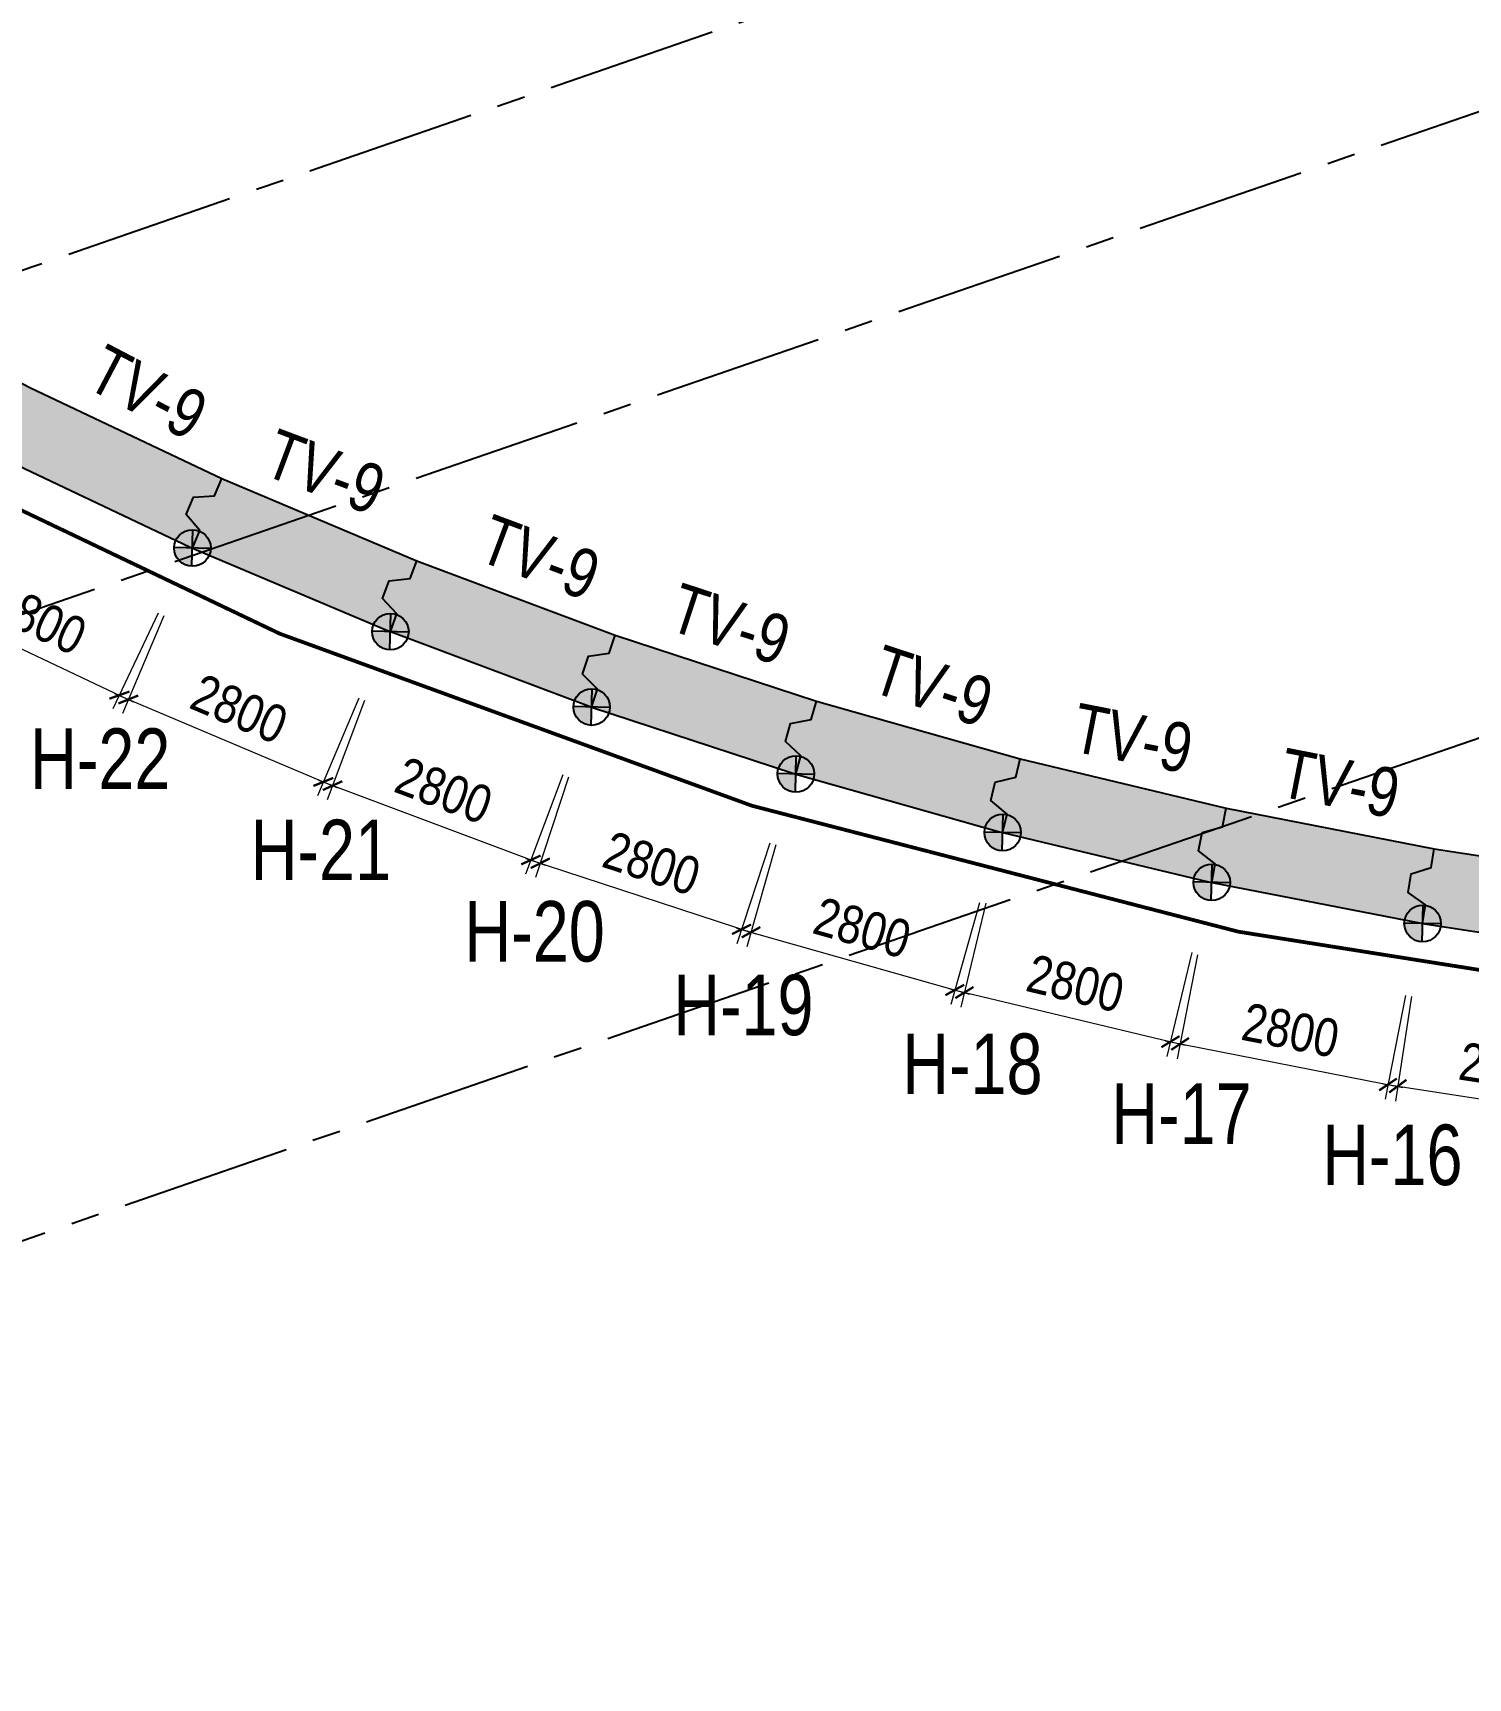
# Model space of a CAD drawing. Header units: millimetres. Extents: x 489377 to 1074388, y -818569 to -310551.
# Drawn here: x 781859 to 800833, y -814717 to -792963 of the extents above; entities that cross this region are included whole.
import ezdxf
from ezdxf.enums import TextEntityAlignment as Align

# ---------------------------------------------------------------- set-up
doc = ezdxf.new("R2010")
doc.units = ezdxf.units.MM
doc.header["$LTSCALE"] = 100
doc.header["$PDMODE"] = 32
doc.header["$PDSIZE"] = 2.5
for name, pattern in [('CENTER2', [1.125, 0.75, -0.125, 0.125, -0.125]), ('DASHDOT', [1, 0.5, -0.25, 0, -0.25]), ('DASHED', [4.5, 3, -1.5])]:
    doc.linetypes.add(name, pattern=pattern)
for name, color, linetype in [('ccu11-Dim', 8, 'Continuous'), ('ccu11-Khuat', 9, 'DASHED'), ('ccu11-Text', 31, 'Continuous'), ('ccu12-Hatch', 250, 'Continuous'), ('ccu12-Truc', 13, 'CENTER2'), ('K2', 2, 'Continuous'), ('KC-Text', 31, 'Continuous'), ('Xref_ST_MBDV Cot vach 30.7.2022$0$Xref_ST_MBDV Cot vach 30.7.2022|Xref_ST_MBDV Cot vach 30.7.2022|Xref_ST_MBDV Cot vach 30.7.2022|Xref_ST_MBDV Cot vach 30.7.2022|A-CORE-OTLN', 2, 'Continuous'), ('Xref_ST_MBDV Cot vach 30.7.2022$0$Xref_ST_MBDV Cot vach 30.7.2022|Xref_ST_MBDV Cot vach 30.7.2022|Xref_ST_MBDV Cot vach 30.7.2022|Xref_ST_MBDV Cot vach 30.7.2022|ccu12-Thay', 7, 'Continuous')]:
    doc.layers.add(name, color=color, linetype=linetype)
doc.layers.add('ccu12-Tencaukien', color=9, linetype='Continuous', lineweight=15)
doc.styles.add('Arial', font='arial_0.ttf', dxfattribs={"width": 0.7})
doc.styles.add('Arial Narrow', font='ARIALN.TTF')
doc.styles.add('ccu11-VnAvantH', font='VHAVAN.TTF')
doc.styles.add('VnHelvetlnsH', font='VHHELS.TTF')
doc.dimstyles.new('ccu12-200', dxfattribs={"dimscale": 200, "dimtxt": 2.5, "dimasz": 1, "dimexe": 1, "dimexo": 2, "dimgap": 1, "dimtad": 1, "dimdec": 0, "dimdsep": 46, "dimtxsty": 'Arial Narrow', "dimblk": 'ARCHTICK', "dimcen": -1, "dimdle": 1, "dimclrd": 256, "dimclre": 256, "dimclrt": 3, "dimadec": 0, "dimazin": 2, "dimtfac": 0.1, "dimtdec": 0, "dimtmove": 0, "dimatfit": 1, "dimldrblk": 'ARCHTICK', "dimfxl": 0, "dimtvp": 0.833333, "dimtolj": 1, "dimtzin": 12, "dimarcsym": 0})

# ---------------------------------------------------------------- blocks, each defined once
blk = doc.blocks.new('_ARCHTICK')
at = {"color": 0, "linetype": 'ByBlock', "const_width": 0.15}
blk.add_lwpolyline([(-0.5, -0.5), (0.5, 0.5)], dxfattribs=at)
blk = doc.blocks.new('*D207')
at = {"layer": 'ccu11-Dim', "lineweight": -2, "ltscale": 0.5, "transparency": 16777216}
for p, q in [((-85688, 6813), (-86286, 5548)), ((-86382, 5815), (-83488, 4447)), ((-83157, 5617), (-83755, 4352))]:
    blk.add_line(p, q, dxfattribs=at)
at = {"layer": 'Defpoints', "color": 0, "ltscale": 0.5, "transparency": 16777216}
for p in [(-85517, 7175), (-82986, 5978), (-83669, 4533)]:
    blk.add_point(p, dxfattribs=at)
at = {"layer": 'ccu11-Dim', "lineweight": -2, "ltscale": 0.5, "transparency": 16777216, "xscale": 200, "yscale": 200, "zscale": 200}
for p, rotation in [((-86201, 5729), 154.701610531679), ((-83669, 4533), 334.701610531679)]:
    blk.add_blockref('_ARCHTICK', p, dxfattribs=dict(at, rotation=rotation))
at = {"layer": 'ccu11-Dim', "color": 3, "ltscale": 0.5, "transparency": 16777216, "insert": (-84740, 5542), "char_height": 500, "attachment_point": 5, "rotation": 334.7016, "style": 'Arial Narrow', "bg_fill": 3, "box_fill_scale": 1.1, "bg_fill_color": 256, "bg_fill_true_color": 13158600, "bg_fill_transparency": 0}
blk.add_mtext('\\A1;2800', dxfattribs=at)
blk = doc.blocks.new('*D208')
at = {"layer": 'ccu11-Dim', "lineweight": -2, "ltscale": 0.5, "transparency": 16777216}
for p, q in [((-83083, 5582), (-83628, 4292)), ((-83735, 4554), (-80787, 3308)), ((-80504, 4492), (-81049, 3202))]:
    blk.add_line(p, q, dxfattribs=at)
at = {"layer": 'Defpoints', "color": 0, "ltscale": 0.5, "transparency": 16777216}
for p in [(-82927, 5951), (-80348, 4860), (-80972, 3386)]:
    blk.add_point(p, dxfattribs=at)
at = {"layer": 'ccu11-Dim', "lineweight": -2, "ltscale": 0.5, "transparency": 16777216, "xscale": 200, "yscale": 200, "zscale": 200}
for p, rotation in [((-83550, 4476), 157.0741876584985), ((-80972, 3386), 337.0741876584984)]:
    blk.add_blockref('_ARCHTICK', p, dxfattribs=dict(at, rotation=rotation))
at = {"layer": 'ccu11-Dim', "color": 3, "ltscale": 0.5, "transparency": 16777216, "insert": (-82084, 4350), "char_height": 500, "attachment_point": 5, "rotation": 337.0742, "style": 'Arial Narrow', "bg_fill": 3, "box_fill_scale": 1.1, "bg_fill_color": 256, "bg_fill_true_color": 13158600, "bg_fill_transparency": 0}
blk.add_mtext('\\A1;2800', dxfattribs=at)
blk = doc.blocks.new('*D209')
at = {"layer": 'ccu11-Dim', "lineweight": -2, "ltscale": 0.5, "transparency": 16777216}
for p, q in [((-80428, 4461), (-80920, 3149)), ((-81037, 3407), (-78041, 2283)), ((-77807, 3478), (-78298, 2166))]:
    blk.add_line(p, q, dxfattribs=at)
at = {"layer": 'Defpoints', "color": 0, "ltscale": 0.5, "transparency": 16777216}
for p in [(-80288, 4835), (-77666, 3852), (-78228, 2354)]:
    blk.add_point(p, dxfattribs=at)
at = {"layer": 'ccu11-Dim', "lineweight": -2, "ltscale": 0.5, "transparency": 16777216, "xscale": 200, "yscale": 200, "zscale": 200}
for p, rotation in [((-80850, 3337), 159.4467806318305), ((-78228, 2354), 339.4467806318305)]:
    blk.add_blockref('_ARCHTICK', p, dxfattribs=dict(at, rotation=rotation))
at = {"layer": 'ccu11-Dim', "color": 3, "ltscale": 0.5, "transparency": 16777216, "insert": (-79379, 3271), "char_height": 500, "attachment_point": 5, "rotation": 339.4468, "style": 'Arial Narrow', "bg_fill": 3, "box_fill_scale": 1.1, "bg_fill_color": 256, "bg_fill_true_color": 13158600, "bg_fill_transparency": 0}
blk.add_mtext('\\A1;2800', dxfattribs=at)
blk = doc.blocks.new('*D210')
at = {"layer": 'ccu11-Dim', "lineweight": -2, "ltscale": 0.5, "transparency": 16777216}
for p, q in [((-77730, 3450), (-78166, 2121)), ((-75069, 2576), (-75506, 1247)), ((-78294, 2373), (-75253, 1375))]:
    blk.add_line(p, q, dxfattribs=at)
at = {"layer": 'Defpoints', "color": 0, "ltscale": 0.5, "transparency": 16777216}
for p in [(-77605, 3830), (-74945, 2956), (-75443, 1437)]:
    blk.add_point(p, dxfattribs=at)
at = {"layer": 'ccu11-Dim', "lineweight": -2, "ltscale": 0.5, "transparency": 16777216, "xscale": 200, "yscale": 200, "zscale": 200}
for p, rotation in [((-78104, 2311), 161.8193886126714), ((-75443, 1437), 341.8193886126713)]:
    blk.add_blockref('_ARCHTICK', p, dxfattribs=dict(at, rotation=rotation))
at = {"layer": 'ccu11-Dim', "color": 3, "ltscale": 0.5, "transparency": 16777216, "insert": (-76631, 2307), "char_height": 500, "attachment_point": 5, "rotation": 341.8194, "style": 'Arial Narrow', "bg_fill": 3, "box_fill_scale": 1.1, "bg_fill_color": 256, "bg_fill_true_color": 13158600, "bg_fill_transparency": 0}
blk.add_mtext('\\A1;2800', dxfattribs=at)
blk = doc.blocks.new('*D211')
at = {"layer": 'ccu11-Dim', "lineweight": -2, "ltscale": 0.5, "transparency": 16777216}
for p, q in [((-74991, 2552), (-75372, 1206)), ((-72297, 1789), (-72678, 443)), ((-75510, 1453), (-72431, 581))]:
    blk.add_line(p, q, dxfattribs=at)
at = {"layer": 'Defpoints', "color": 0, "ltscale": 0.5, "transparency": 16777216}
for p in [(-74882, 2937), (-72188, 2174), (-72624, 635)]:
    blk.add_point(p, dxfattribs=at)
at = {"layer": 'ccu11-Dim', "lineweight": -2, "ltscale": 0.5, "transparency": 16777216, "xscale": 200, "yscale": 200, "zscale": 200}
for p, rotation in [((-75318, 1398), 164.1920106206469), ((-72624, 635), 344.1920106206469)]:
    blk.add_blockref('_ARCHTICK', p, dxfattribs=dict(at, rotation=rotation))
at = {"layer": 'ccu11-Dim', "color": 3, "ltscale": 0.5, "transparency": 16777216, "insert": (-73847, 1455), "char_height": 500, "attachment_point": 5, "rotation": 344.192, "style": 'Arial Narrow', "bg_fill": 3, "box_fill_scale": 1.1, "bg_fill_color": 256, "bg_fill_true_color": 13158600, "bg_fill_transparency": 0}
blk.add_mtext('\\A1;2800', dxfattribs=at)
blk = doc.blocks.new('*D212')
at = {"layer": 'ccu11-Dim', "lineweight": -2, "ltscale": 0.5, "transparency": 16777216}
for p, q in [((-72215, 1781), (-72543, 407)), ((-69492, 1130), (-69820, -244)), ((-72691, 648), (-69579, -96))]:
    blk.add_line(p, q, dxfattribs=at)
at = {"layer": 'Defpoints', "color": 0, "ltscale": 0.5, "transparency": 16777216}
for p in [(-72122, 2170), (-69399, 1519), (-69773, -49)]:
    blk.add_point(p, dxfattribs=at)
at = {"layer": 'ccu11-Dim', "lineweight": -2, "ltscale": 0.5, "transparency": 16777216, "xscale": 200, "yscale": 200, "zscale": 200}
for p, rotation in [((-72497, 601), 166.5646453204188), ((-69773, -49), 346.5646453204188)]:
    blk.add_blockref('_ARCHTICK', p, dxfattribs=dict(at, rotation=rotation))
at = {"layer": 'ccu11-Dim', "color": 3, "ltscale": 0.5, "transparency": 16777216, "insert": (-71029, 719), "char_height": 500, "attachment_point": 5, "rotation": 346.5646, "style": 'Arial Narrow', "bg_fill": 3, "box_fill_scale": 1.1, "bg_fill_color": 256, "bg_fill_true_color": 13158600, "bg_fill_transparency": 0}
blk.add_mtext('\\A1;2800', dxfattribs=at)
blk = doc.blocks.new('*D213')
at = {"layer": 'ccu11-Dim', "lineweight": -2, "ltscale": 0.5, "transparency": 16777216}
for p, q in [((-69415, 1100), (-69683, -274)), ((-66667, 563), (-66935, -811)), ((-69841, -39), (-66701, -653))]:
    blk.add_line(p, q, dxfattribs=at)
at = {"layer": 'Defpoints', "color": 0, "ltscale": 0.5, "transparency": 16777216}
for p in [(-69338, 1492), (-66590, 955), (-66897, -615)]:
    blk.add_point(p, dxfattribs=at)
at = {"layer": 'ccu11-Dim', "lineweight": -2, "ltscale": 0.5, "transparency": 16777216, "xscale": 200, "yscale": 200, "zscale": 200}
for p, rotation in [((-69645, -78), 168.9375603971923), ((-66897, -615), 348.9375603971923)]:
    blk.add_blockref('_ARCHTICK', p, dxfattribs=dict(at, rotation=rotation))
at = {"layer": 'ccu11-Dim', "color": 3, "ltscale": 0.5, "transparency": 16777216, "insert": (-68184, 100), "char_height": 500, "attachment_point": 5, "rotation": 348.9376, "style": 'Arial Narrow', "bg_fill": 3, "box_fill_scale": 1.1, "bg_fill_color": 256, "bg_fill_true_color": 13158600, "bg_fill_transparency": 0}
blk.add_mtext('\\A1;2800', dxfattribs=at)
blk = doc.blocks.new('*D214')
at = {"layer": 'ccu11-Dim', "lineweight": -2, "ltscale": 0.5, "transparency": 16777216}
for p, q in [((-66586, 548), (-66798, -835)), ((-63818, 125), (-64030, -1258)), ((-66965, -607), (-63802, -1090))]:
    blk.add_line(p, q, dxfattribs=at)
at = {"layer": 'Defpoints', "color": 0, "ltscale": 0.5, "transparency": 16777216}
for p in [(-66526, 944), (-63758, 521), (-64000, -1060)]:
    blk.add_point(p, dxfattribs=at)
at = {"layer": 'ccu11-Dim', "lineweight": -2, "ltscale": 0.5, "transparency": 16777216, "xscale": 200, "yscale": 200, "zscale": 200}
for p, rotation in [((-66767, -637), 171.3112400278011), ((-64000, -1060), 351.3112400278011)]:
    blk.add_blockref('_ARCHTICK', p, dxfattribs=dict(at, rotation=rotation))
at = {"layer": 'ccu11-Dim', "color": 3, "ltscale": 0.5, "transparency": 16777216, "insert": (-65315, -398), "char_height": 500, "attachment_point": 5, "rotation": 351.3112, "style": 'Arial Narrow', "bg_fill": 3, "box_fill_scale": 1.1, "bg_fill_color": 256, "bg_fill_true_color": 13158600, "bg_fill_transparency": 0}
blk.add_mtext('\\A1;2800', dxfattribs=at)
blk = doc.blocks.new('Grid-ST-flat-3')
at = {"layer": 'ccu12-Truc', "ltscale": 30}
for p, q in [((368131.1, -76017.5, 0.1), (309596.5, -96226.5, 0.1)), ((369534.4, -80082.1, 0.1), (310999.8, -100291.1, 0.1)), ((362499.4, -90794.4, 0.1), (313555, -107692.4, 0.1))]:
    blk.add_line(p, q, dxfattribs=at)
blk = doc.blocks.new('ccu11-Toa do tuong vay')
h = blk.add_hatch(color=2)
h.dxf.hatch_style = 1
h.paths.add_polyline_path([(6, 242), (0, 0), (242, -6, 0.006031), (242, 0, 0.407166)])
h.paths.add_polyline_path([(0, 0), (-242, 6, 0.006031), (-242, 0, 0.407166), (-6, -242)])
at = {"color": 2}
blk.add_circle((0, 0), 242, dxfattribs=at)
at = {"layer": 'K2'}
for p, q in [((-6, -242), (6, 242)), ((242, -6), (-242, 6))]:
    blk.add_line(p, q, dxfattribs=at)
blk = doc.blocks.new('att_ten coc')
at = {"layer": 'KC-Text', "color": 1, "style": 'VnHelvetlnsH'}
blk.add_attdef('SOHIEUCOC', text='', height=300, dxfattribs=at).set_placement((1238, 307), align=Align.CENTER)
blk = doc.blocks.new('220908_DWall Plan')
at = {"layer": 'Xref_ST_MBDV Cot vach 30.7.2022$0$Xref_ST_MBDV Cot vach 30.7.2022|Xref_ST_MBDV Cot vach 30.7.2022|Xref_ST_MBDV Cot vach 30.7.2022|Xref_ST_MBDV Cot vach 30.7.2022|ccu12-Thay', "ltscale": 10}
for points in [[(-82703.5, 6478.9), (-82606.2, 6709), (-82787.9, 6921.6), (-82690.4, 7152), (-82411.3, 7169.8), (-82314, 7399.9)], [(-80086.2, 5372.8), (-79998.5, 5606.8), (-80188.8, 5811.7), (-80101, 6045.9), (-79822.9, 6075.2), (-79735.1, 6309.2)], [(-77425.4, 4376.1), (-77347.4, 4613.4), (-77546.1, 4810.3), (-77468, 5048), (-77191.3, 5088.8), (-77113.4, 5326.2)]]:
    blk.add_lwpolyline(points, dxfattribs=at)
at = {"layer": 'ccu12-Tencaukien', "color": 2, "style": 'Arial', "width": 0.8}
for rotation, p in [(332.32905, (-83443.6, 8250.5)), (339.44678, (-81062.1, 7182.2)), (339.44678, (-78224.1, 6051)), (341.81939, (-75693.3, 5163.7)), (341.81939, (-73016.1, 4345.5)), (348.93756, (-70332.8, 3645.4)), (348.93756, (-67597.1, 3051.4))]:
    blk.add_text('TV-9', height=650, rotation=rotation, dxfattribs=at).set_placement(p, align=Align.CENTER)
at = {"layer": 'ccu11-Dim', "ltscale": 0.5}
dim = blk.add_linear_dim(base=(-83669.2, 4532.6), p1=(-85517.4, 7174.8), p2=(-82985.9, 5978.3), angle=334.70161, dimstyle='ccu12-200', override={"dimzin": 0, "dimfxl": 150, "dimtfill": 1}, dxfattribs=at)
dim.commit()
dim.dimension.update_dxf_attribs({"geometry": '*D207', "text_midpoint": (-84740.4, 5542.5)})
dim = blk.add_linear_dim(base=(-80971.6, 3385.8), p1=(-82926.9, 5950.6), p2=(-80348.1, 4859.9), angle=337.07419, dimstyle='ccu12-200', override={"dimzin": 0, "dimfxl": 150, "dimtfill": 1}, dxfattribs=at)
dim.commit()
dim.dimension.update_dxf_attribs({"geometry": '*D208', "text_midpoint": (-82083.6, 4350.5)})
dim = blk.add_linear_dim(base=(-78227.9, 2353.6), p1=(-80287.8, 4835.1), p2=(-77666.1, 3852.1), angle=339.44678, dimstyle='ccu12-200', override={"dimzin": 0, "dimfxl": 150, "dimtfill": 1}, dxfattribs=at)
dim.commit()
dim.dimension.update_dxf_attribs({"geometry": '*D209', "text_midpoint": (-79378.9, 3271.5)})
dim = blk.add_linear_dim(base=(-75443.3, 1437.4), p1=(-77604.8, 3829.8), p2=(-74944.6, 2956.2), angle=341.81939, dimstyle='ccu12-200', override={"dimzin": 0, "dimfxl": 150, "dimtfill": 1}, dxfattribs=at)
dim.commit()
dim.dimension.update_dxf_attribs({"geometry": '*D210', "text_midpoint": (-76631.4, 2306.8)})
at = {"layer": 'Xref_ST_MBDV Cot vach 30.7.2022$0$Xref_ST_MBDV Cot vach 30.7.2022|Xref_ST_MBDV Cot vach 30.7.2022|Xref_ST_MBDV Cot vach 30.7.2022|Xref_ST_MBDV Cot vach 30.7.2022|ccu12-Thay', "ltscale": 10}
blk.add_lwpolyline([(-74725.6, 3490.3), (-74657.5, 3730.7), (-74864.1, 3919.2), (-74796, 4159.9), (-74521.2, 4212.1), (-74453.2, 4452.5)], dxfattribs=at)
at = {"layer": 'ccu11-Dim', "ltscale": 0.5}
dim = blk.add_linear_dim(base=(-72623.8, 635.4), p1=(-74882.3, 2936.8), p2=(-72188.2, 2174), angle=344.19201, dimstyle='ccu12-200', override={"dimzin": 0, "dimfxl": 150, "dimtfill": 1}, dxfattribs=at)
dim.commit()
dim.dimension.update_dxf_attribs({"geometry": '*D211', "text_midpoint": (-73846.8, 1454.9)})
at = {"layer": 'Xref_ST_MBDV Cot vach 30.7.2022$0$Xref_ST_MBDV Cot vach 30.7.2022|Xref_ST_MBDV Cot vach 30.7.2022|Xref_ST_MBDV Cot vach 30.7.2022|Xref_ST_MBDV Cot vach 30.7.2022|ccu12-Thay', "ltscale": 10}
blk.add_lwpolyline([(-71991.4, 2717.1), (-71933.4, 2960.1), (-72147.6, 3139.9), (-72089.5, 3383.2), (-71817.1, 3446.8), (-71759.1, 3689.8)], dxfattribs=at)
at = {"layer": 'ccu11-Dim', "ltscale": 0.5}
dim = blk.add_linear_dim(base=(-69773.5, -49.3), p1=(-72122.2, 2169.7), p2=(-69398.8, 1519.2), angle=346.56465, dimstyle='ccu12-200', override={"dimzin": 0, "dimfxl": 150, "dimtfill": 1}, dxfattribs=at)
dim.commit()
dim.dimension.update_dxf_attribs({"geometry": '*D212', "text_midpoint": (-71029.4, 718.8)})
at = {"layer": 'Xref_ST_MBDV Cot vach 30.7.2022$0$Xref_ST_MBDV Cot vach 30.7.2022|Xref_ST_MBDV Cot vach 30.7.2022|Xref_ST_MBDV Cot vach 30.7.2022|Xref_ST_MBDV Cot vach 30.7.2022|ccu12-Thay', "ltscale": 10}
blk.add_lwpolyline([(-69227.6, 2057.8), (-69179.6, 2302.9), (-69401.1, 2473.7), (-69353.1, 2719.2), (-69083.6, 2794), (-69035.7, 3039.2)], dxfattribs=at)
at = {"layer": 'ccu11-Dim', "ltscale": 0.5}
dim = blk.add_linear_dim(base=(-66897.1, -615.1), p1=(-69338.1, 1492.4), p2=(-66590.1, 955.1), angle=348.93756, dimstyle='ccu12-200', override={"dimzin": 0, "dimfxl": 150, "dimtfill": 1}, dxfattribs=at)
dim.commit()
dim.dimension.update_dxf_attribs({"geometry": '*D213', "text_midpoint": (-68183.7, 100.4)})
at = {"layer": 'Xref_ST_MBDV Cot vach 30.7.2022$0$Xref_ST_MBDV Cot vach 30.7.2022|Xref_ST_MBDV Cot vach 30.7.2022|Xref_ST_MBDV Cot vach 30.7.2022|Xref_ST_MBDV Cot vach 30.7.2022|ccu12-Thay', "ltscale": 10}
blk.add_lwpolyline([(-66438.8, 1513.4), (-66401, 1760.4), (-66629.4, 1921.8), (-66591.6, 2169.1), (-66325.5, 2255), (-66287.7, 2501.9)], dxfattribs=at)
at = {"layer": 'ccu11-Dim', "ltscale": 0.5}
dim = blk.add_linear_dim(base=(-63999.5, -1060), p1=(-66525.9, 943.5), p2=(-63758, 520.5), angle=351.31124, dimstyle='ccu12-200', override={"dimzin": 0, "dimfxl": 150, "dimtfill": 1}, dxfattribs=at)
dim.commit()
dim.dimension.update_dxf_attribs({"geometry": '*D214', "text_midpoint": (-65314.7, -398.5)})
at = {"layer": 'ccu12-Hatch', "ltscale": 0.5}
h = blk.add_hatch(dxfattribs=at)
h.set_pattern_fill('VATLIEU04', color=256, scale=50, pattern_type=2)
h.set_pattern_definition([(50, (-626373.33, 223416.3), (358.63009, -31.37607), [37.5, -412.5]), (355, (-626373.33, 223416.3), (-69.37567, 376.09607), [30, -330]), (100.4514, (-626343.45, 223413.7), (289.25469, 344.71977), [31.8701, -350.57106]), (46.1842, (-626373.33, 223516.3), (533.62052, -82.7595), [56.25, -618.75]), (96.6356, (-626328.87, 223509.4), (467.33135, 487.05894), [47.80514, -525.8565]), (351.1842, (-626373.33, 223516.3), (467.33097, 487.0593), [45, -495]), (21, (-626323.33, 223491.3), (298.45353, -201.30945), [37.5, -412.5]), (326, (-626323.33, 223491.3), (121.65767, 362.57502), [30, -330]), (71.4514, (-626298.46, 223474.54), (420.11131, 161.26525), [31.8701, -350.57106]), (37.5, (-626373.33, 223416.31), (6.079928, 166.446927), [0, -326, 0, -335, 0, -331.25]), (7.5, (-626373.33, 223416.31), (131.53477, 197.205856), [0, -191, 0, -318.5, 0, -126.25]), (327.5, (-626484.83, 223416.31), (266.911218, -11.277436), [0, -125, 0, -390, 0, -517.5]), (317.5, (-626534.83, 223416.31), (291.593085, 50.05249), [0, -162.5, 0, -259, 0, -367.5]), (45, (-626373.33, 223416.31), (-150.26019, 150.26019), []), (45, (-626373.33, 223477.56), (-150.26019, 150.26019), [])])
h.paths.add_polyline_path([(-122510.4, 58795.4), (-122033.7, 56036.3), (-122025.8, 55995.6), (-121435.2, 53258.6), (-121425.6, 53218.3), (-120722.3, 50508.1), (-120711, 50468.2), (-119896.1, 47789.5), (-119883.2, 47750.1), (-118958, 45107.4), (-118943.5, 45068.6), (-117909.8, 42466.4), (-117893.7, 42428.3), (-116753.1, 39871.1), (-116735.4, 39833.7), (-115489.9, 37325.9), (-115470.4, 37288.7), (-113949.2, 34524), (-113926.1, 34484.2), (-112465, 32095.7), (-112442.4, 32060.3), (-110882.3, 29735.2), (-110858.5, 29701.3), (-109203.6, 27442.8), (-109178.4, 27409.9), (-107431.4, 25221.8), (-107404.9, 25189.9), (-105568.8, 23076), (-105541, 23045.3), (-103618.9, 21009.2), (-103589.9, 20979.7), (-101585.2, 19024.9), (-101555, 18996.6), (-99471.1, 17126.5), (-99439.7, 17099.4), (-97280.2, 15317.2), (-97247.7, 15291.5), (-95016.3, 13600.1), (-94982.8, 13575.8), (-92683.3, 11978.3), (-92648.8, 11955.3), (-90285.1, 10454.4), (-90249.7, 10432.9), (-87825.9, 9031.1), (-87789.6, 9011.1), (-85309.8, 7710.8), (-85272.8, 7692.3), (-82741.3, 6495.8), (-82703.5, 6478.9), (-80124.7, 5388.2), (-80086.2, 5372.8), (-77464.5, 4389.8), (-77425.4, 4376.1), (-74765.2, 3502.4), (-74725.6, 3490.3), (-72031.5, 2727.6), (-71991.4, 2717.1), (-69268, 2066.5), (-69227.6, 2057.8), (-66479.6, 1520.5), (-66438.8, 1513.4), (-63670.9, 1090.4), (-63637.2, 1085.8), (-60856.6, 757.2), (-60844.4, 755.8), (-41353.3, -1307), (0, 0), (5993.1, 7667.3), (-23501.3, 144497.8), (-27624.7, 160190.9), (-41845.5, 164209.2), (-48082.3, 159482.1), (-71537, 141587.6), (-77499.2, 137277.8), (-78971.4, 133992.6), (-83075.5, 131026), (-86656.7, 130658.3), (-88925.9, 129018), (-91195.2, 127377.7), (-93464.4, 125737.4), (-93470.8, 125732.8), (-95729.2, 124077.6), (-95757.8, 124056), (-97965.7, 122333.9), (-98004.3, 122302.4), (-100138.8, 120490.2), (-100176.1, 120457.1), (-102233.4, 118557.8), (-102269.3, 118523.2), (-104245.9, 116540.1), (-104280.4, 116504.1), (-106173, 114440.6), (-106205.9, 114403.1), (-108011.2, 112262.8), (-108042.5, 112224.1), (-109757.4, 110010.7), (-109787.1, 109970.7), (-111408.7, 107688), (-111436.7, 107646.8), (-112962, 105298.7), (-112988.3, 105256.4), (-114414.8, 102847), (-114439.3, 102803.6), (-115764.6, 100337.1), (-115787.3, 100292.7), (-117009, 97773.3), (-117029.8, 97728.1), (-118145.9, 95160.1), (-118164.8, 95114), (-119173.3, 92501.9), (-119190.2, 92455.1), (-120089.4, 89803.4), (-120104.4, 89755.9), (-120892.7, 87069.1), (-120905.8, 87021), (-121581.8, 84303.9), (-121592.9, 84255.3), (-122155.5, 81512.4), (-122164.5, 81463.4), (-122612.8, 78699.5), (-122619.8, 78650.1), (-122952.9, 75870), (-122957.9, 75820.4), (-123175.3, 73028.9), (-123178.2, 72978.7), (-123278.4, 70180.4), (-123279.1, 70131.9), (-123266, 67331.9), (-123264.7, 67281.1), (-123132.9, 64484.2), (-123130.1, 64443.1), (-122883.3, 61654), (-122878.8, 61612.8), (-122516.6, 58836.3)])
h.paths.add_polyline_path([(-24474.2, 144265.3), (-28446.7, 159384), (-41638.3, 163111.5), (-47477, 158686.1), (-70940.7, 140784.7), (-76696.2, 136624.4), (-78168.4, 133339.2), (-82706.9, 130058.6), (-86288, 129690.9), (-88340.1, 128207.6), (-88223, 128045.5), (-90492.2, 126405.2), (-92761.4, 124764.9), (-95019.8, 123109.7), (-97227.7, 121387.7), (-99362.1, 119575.4), (-101419.4, 117676.1), (-103396, 115692.9), (-105288.6, 113629.4), (-107093.9, 111489.1), (-108808.8, 109275.7), (-110430.4, 106993.1), (-111955.7, 104645), (-113382.2, 102235.7), (-114707.5, 99769.1), (-115929.2, 97249.7), (-117045.3, 94681.8), (-118053.8, 92069.7), (-118953, 89418), (-119741.3, 86731.3), (-120417.3, 84014.1), (-120980, 81271.2), (-121428.3, 78507.4), (-121761.5, 75727.3), (-121978.9, 72935.7), (-122079.1, 70137.5), (-122066, 67337.5), (-121934.3, 64540.6), (-122134, 64531.2), (-121887.2, 61742.1), (-121525, 58965.6), (-121048.3, 56206.5), (-120457.7, 53469.5), (-119754.3, 50759.3), (-118939.4, 48080.5), (-118014.2, 45437.8), (-116980.4, 42835.6), (-115839.8, 40278.5), (-114594.3, 37770.7), (-113073.1, 35006), (-111612, 32617.5), (-110051.9, 30292.4), (-108396.9, 28033.8), (-106649.9, 25845.7), (-104813.8, 23731.8), (-102891.7, 21695.7), (-100887.1, 19740.8), (-98803.2, 17870.7), (-96643.7, 16088.4), (-94412.2, 14397.1), (-92112.7, 12799.5), (-89749, 11298.5), (-87325.2, 9896.7), (-84845.4, 8596.4), (-82314, 7399.9), (-79735.1, 6309.2), (-77113.4, 5326.2), (-74453.2, 4452.5), (-71759.1, 3689.8), (-69035.7, 3039.2), (-66287.7, 2501.9), (-63519.8, 2078.9), (-60739.2, 1750.2), (-41316.3, -305.3), (-499.5, 984.7), (4916.9, 7914.3)], flags=16)
at = {"layer": 'ccu11-Khuat', "color": 1, "linetype": 'DASHDOT', "ltscale": 18, "const_width": 50}
blk.add_lwpolyline([(-22987.3, 144613.5), (-28513.5, 165720.5), (-36919.6, 168632.9), (-48422.9, 159930), (-71888.3, 142059.8), (-95520.4, 125009, 0.6850113), (-62310.1, 364.4), (-41523.2, -1853.9), (126.4, -574.1), (6443.7, 7493.4), (-22987.3, 144613.5)], format="xyb", close=True, dxfattribs=at)
at = {"layer": 'Xref_ST_MBDV Cot vach 30.7.2022$0$Xref_ST_MBDV Cot vach 30.7.2022|Xref_ST_MBDV Cot vach 30.7.2022|Xref_ST_MBDV Cot vach 30.7.2022|Xref_ST_MBDV Cot vach 30.7.2022|A-CORE-OTLN', "color": 6}
for points in [[(-94982.8, 13575.8), (-92683.3, 11978.3), (-92648.8, 11955.3), (-90285.1, 10454.4), (-90249.7, 10432.9), (-87825.9, 9031.1), (-87789.6, 9011.1), (-85309.8, 7710.8), (-85272.8, 7692.3), (-82741.3, 6495.8), (-82703.5, 6478.9), (-80124.7, 5388.2), (-80086.2, 5372.8), (-77464.5, 4389.8), (-77425.4, 4376.1), (-74765.2, 3502.4), (-74725.6, 3490.3), (-72031.5, 2727.6), (-71991.4, 2717.1), (-69268, 2066.5), (-69227.6, 2057.8), (-66479.6, 1520.5), (-66438.8, 1513.4), (-63670.9, 1090.4)], [(-108396.9, 28033.8), (-106649.9, 25845.7), (-104813.8, 23731.8), (-102891.7, 21695.7), (-100887.1, 19740.8), (-98803.2, 17870.7), (-96643.7, 16088.4), (-94412.2, 14397.1), (-92112.7, 12799.5), (-89749, 11298.5), (-87325.2, 9896.7), (-84845.4, 8596.4), (-82314, 7399.9), (-79735.1, 6309.2), (-77113.4, 5326.2), (-74453.2, 4452.5), (-71759.1, 3689.8), (-69035.7, 3039.2), (-66287.7, 2501.9), (-63519.8, 2078.9)]]:
    blk.add_lwpolyline(points, dxfattribs=at)
blk.add_blockref('Grid-ST-flat-3', (-415251.1, 99227.9, 0.1))

msp = doc.modelspace()

# ---------------------------------------------------------------- block references
at = {"layer": 'ccu12-Tencaukien'}
msp.add_blockref('220908_DWall Plan', (866671, -806253), dxfattribs=at)

# ---------------------------------------------------------------- next in the draw order: block references
at = {"layer": 'ccu11-Text'}
for p in [(783968, -799774), (786585, -800880), (789246, -801877), (791946, -802762), (794680, -803536), (797444, -804195), (800232, -804739)]:
    msp.add_blockref('ccu11-Toa do tuong vay', p, dxfattribs=at)
at = {"layer": 'KC-Text', "linetype": 'ByBlock'}
ref = msp.add_blockref('att_ten coc', (783968, -799774), dxfattribs=dict(at, xscale=2.135640000147397, yscale=2.135640000147397, zscale=2.135640000147397, rotation=359.6293954110945))
ref.add_attrib('SOHIEUCOC', 'h-22', dxfattribs={"layer": 'ccu11-Text', "color": 1, "height": 800, "style": 'ccu11-VnAvantH', "width": 0.8}).set_placement((782749, -802160), align=Align.TOP_CENTER)
ref = msp.add_blockref('att_ten coc', (786585, -800880), dxfattribs=dict(at, xscale=2.135640000147397, yscale=2.135640000147397, zscale=2.135640000147397, rotation=359.6293954110945))
ref.add_attrib('SOHIEUCOC', 'h-21', dxfattribs={"layer": 'ccu11-Text', "color": 1, "height": 800, "style": 'ccu11-VnAvantH', "width": 0.8}).set_placement((785666, -803366), align=Align.TOP_CENTER)
ref = msp.add_blockref('att_ten coc', (789246, -801877), dxfattribs=dict(at, xscale=2.135640000147397, yscale=2.135640000147397, zscale=2.135640000147397, rotation=359.6293954110945))
ref.add_attrib('SOHIEUCOC', 'h-20', dxfattribs={"layer": 'ccu11-Text', "color": 1, "height": 800, "style": 'ccu11-VnAvantH', "width": 0.8}).set_placement((788492, -804442), align=Align.TOP_CENTER)
ref = msp.add_blockref('att_ten coc', (791946, -802762), dxfattribs=dict(at, xscale=2.135640000147397, yscale=2.135640000147397, zscale=2.135640000147397, rotation=359.6293954110945))
ref.add_attrib('SOHIEUCOC', 'h-19', dxfattribs={"layer": 'ccu11-Text', "color": 1, "height": 800, "style": 'ccu11-VnAvantH', "width": 0.8}).set_placement((791252, -805416), align=Align.TOP_CENTER)
ref = msp.add_blockref('att_ten coc', (794680, -803536), dxfattribs=dict(at, xscale=2.135640000147397, yscale=2.135640000147397, zscale=2.135640000147397, rotation=359.6293954110945))
ref.add_attrib('SOHIEUCOC', 'h-18', dxfattribs={"layer": 'ccu11-Text', "color": 1, "height": 800, "style": 'ccu11-VnAvantH', "width": 0.8}).set_placement((794280, -806194), align=Align.TOP_CENTER)
ref = msp.add_blockref('att_ten coc', (797444, -804195), dxfattribs=dict(at, xscale=2.135640000147397, yscale=2.135640000147397, zscale=2.135640000147397, rotation=359.6293954110945))
ref.add_attrib('SOHIEUCOC', 'h-17', dxfattribs={"layer": 'ccu11-Text', "color": 1, "height": 800, "style": 'ccu11-VnAvantH', "width": 0.8}).set_placement((797044, -806853), align=Align.TOP_CENTER)
ref = msp.add_blockref('att_ten coc', (800232, -804739), dxfattribs=dict(at, xscale=2.135640000147397, yscale=2.135640000147397, zscale=2.135640000147397, rotation=359.6293954110945))
ref.add_attrib('SOHIEUCOC', 'h-16', dxfattribs={"layer": 'ccu11-Text', "color": 1, "height": 800, "style": 'ccu11-VnAvantH', "width": 0.8}).set_placement((799832, -807398), align=Align.TOP_CENTER)

doc.saveas('drawing.dxf')
